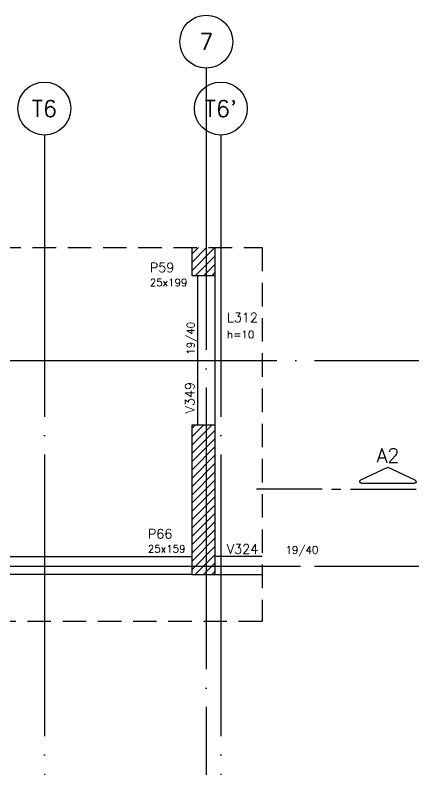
# Model space of a CAD drawing. Extents: x 0 to 6870, y 0 to 4205.
# Drawn here: x 2351 to 2781, y 2094 to 2903 of the extents above; entities that cross this region are included whole.
import ezdxf
from ezdxf.enums import TextEntityAlignment as Align

# ---------------------------------------------------------------- set-up
doc = ezdxf.new("R2010")
doc.units = 0
doc.header["$LTSCALE"] = 50
doc.header["$MEASUREMENT"] = 0
doc.linetypes.add('DASHED', pattern=[0.75, 0.5, -0.25])
doc.linetypes.add('EIXO', pattern=[6.8, 6, -0.4, 0, -0.4])
for name, color, linetype in [('F-AUX-RED', 1, 'CONTINUOUS'), ('F-CORTE-INDICAÇÃO', 4, 'CONTINUOUS'), ('F-EIXO', 12, 'EIXO'), ('F-LAJES-DIM', 2, 'CONTINUOUS'), ('F-LAJES-NOME', 4, 'CONTINUOUS'), ('F-PILARES-DIM', 172, 'CONTINUOUS'), ('F-PILARES-HACH', 174, 'CONTINUOUS'), ('F-PILARES-NOME', 170, 'CONTINUOUS'), ('F-PILARES-S', 170, 'CONTINUOUS'), ('F-TEXTO', 6, 'CONTINUOUS'), ('F-VIGAS', 3, 'CONTINUOUS'), ('F-VIGAS-DIM', 2, 'CONTINUOUS'), ('F-VIGAS-NOME', 4, 'CONTINUOUS')]:
    doc.layers.add(name, color=color, linetype=linetype)
doc.styles.add('ROMANS', font='romans.shx')
pattern_1 = [(45, (324.5, -2669), (-4.4194174, 4.4194174), [])]

# ---------------------------------------------------------------- blocks, each defined once
blk = doc.blocks.new('*U12')
at = {"layer": 'F-EIXO'}
blk.add_line((0, 0), (1131.35, 0), dxfattribs=at)
at = {"layer": 'F-EIXO', "color": 2, "linetype": 'Continuous'}
blk.add_circle((-28.21, 0), 28.21, dxfattribs=at)
at = {"layer": 'F-TEXTO', "style": 'ROMANS'}
blk.add_attdef('EIXO', text='', height=17.5, dxfattribs=at).set_placement((-28.21, 0), align=Align.MIDDLE_CENTER)
blk = doc.blocks.new('*U9')
at = {"layer": 'F-EIXO'}
blk.add_line((0, 0), (0, -681.21), dxfattribs=at)
at = {"layer": 'F-EIXO', "color": 2, "linetype": 'Continuous'}
blk.add_circle((0, 28.21), 28.21, dxfattribs=at)
at = {"layer": 'F-TEXTO', "style": 'ROMANS'}
blk.add_attdef('EIXO', text='', height=17.5, rotation=360, dxfattribs=at).set_placement((0, 28.21), align=Align.MIDDLE_CENTER)
blk = doc.blocks.new('*U10')
at = {"layer": 'F-EIXO'}
blk.add_line((0, 0), (1131.35, 0), dxfattribs=at)
at = {"layer": 'F-EIXO', "color": 2, "linetype": 'Continuous'}
blk.add_circle((-28.21, 0), 28.21, dxfattribs=at)
at = {"layer": 'F-TEXTO', "style": 'ROMANS'}
blk.add_attdef('EIXO', text='', height=17.5, dxfattribs=at).set_placement((-28.21, 0), align=Align.MIDDLE_CENTER)
blk = doc.blocks.new('*U11')
at = {"layer": 'F-EIXO'}
blk.add_line((0, 0), (0, -752.45), dxfattribs=at)
at = {"layer": 'F-EIXO', "color": 2, "linetype": 'Continuous'}
blk.add_circle((0, 28.21), 28.21, dxfattribs=at)
at = {"layer": 'F-TEXTO', "style": 'ROMANS'}
blk.add_attdef('EIXO', text='', height=17.5, rotation=360, dxfattribs=at).set_placement((0, 28.21), align=Align.MIDDLE_CENTER)
blk = doc.blocks.new('*U17')
at = {"layer": 'F-CORTE-INDICAÇÃO'}
for p, q in [((-100, 0), (-170, 0)), ((-80, 0), (-90, 0)), ((-70, 0), (0, 0))]:
    blk.add_line(p, q, dxfattribs=at)
blk.add_lwpolyline([(-112, 6, 0.802585), (-111.15, 9.81), (-140, 23.26), (-168.85, 9.81, 0.802585), (-168, 6)], format="xyb", close=True, dxfattribs=at)
at = {"layer": 'F-CORTE-INDICAÇÃO', "style": 'ROMANS'}
blk.add_attdef('CORTE', text='', height=15, dxfattribs=at).set_placement((-140, 35.76), align=Align.MIDDLE_CENTER)
at = {"layer": 'F-CORTE-INDICAÇÃO', "color": 2, "style": 'ROMANS'}
blk.add_attdef('FOLHA', text='', height=12, dxfattribs=at).set_placement((-140, -10), align=Align.MIDDLE_CENTER)

msp = doc.modelspace()

# ---------------------------------------------------------------- hatches: boundary and pattern name
at = {"layer": 'F-PILARES-HACH', "linetype": 'Continuous'}
h = msp.add_hatch(dxfattribs=at)
h.set_pattern_fill('ANSI31', color=256, scale=50, style=0)
h.set_pattern_definition(pattern_1)
h.paths.add_polyline_path([(2564, 2655), (2539, 2655), (2539, 2625.5), (2564, 2625.5)])
h = msp.add_hatch(dxfattribs=at)
h.set_pattern_fill('ANSI31', color=256, scale=50, style=0)
h.set_pattern_definition(pattern_1)
h.paths.add_polyline_path([(2539, 2307), (2564, 2307), (2564, 2466), (2539, 2466)], flags=16)

# ---------------------------------------------------------------- linework, layer by layer
at = {"layer": 'F-AUX-RED', "color": 1, "linetype": 'DASHED'}
msp.add_lwpolyline([(1769.5, 2257), (1769.5, 2655), (2614, 2655), (2614, 2257), (1769.5, 2257)], dxfattribs=at)
at = {"layer": 'F-EIXO'}
msp.add_line((1674.79, 2316), (2780.96, 2316), dxfattribs=at)
at = {"layer": 'F-PILARES-S', "linetype": 'Continuous'}
for points in [[(2539, 2625.5), (2564, 2625.5), (2564, 2655)], [(2539, 2655), (2539, 2625.5)], [(2539, 2307), (2564, 2307), (2564, 2466), (2539, 2466), (2539, 2307)]]:
    msp.add_lwpolyline(points, dxfattribs=at)
at = {"layer": 'F-VIGAS'}
for points in [[(2545, 2625.5), (2545, 2466)], [(2564, 2466), (2564, 2625.5)], [(2614, 2326), (2564, 2326)], [(2564, 2307), (2614, 2307)]]:
    msp.add_lwpolyline(points, dxfattribs=at)
at = {"layer": 'F-VIGAS', "linetype": 'Continuous'}
for points in [[(2334, 2326), (2539, 2326)], [(2539, 2307), (1819.5, 2307)]]:
    msp.add_lwpolyline(points, dxfattribs=at)

# ---------------------------------------------------------------- block references
at = {"layer": 'F-CORTE-INDICAÇÃO', "linetype": 'Continuous'}
ref = msp.add_blockref('*U17', (2608.01, 2397.99), dxfattribs=dict(at, xscale=-1))
ref.add_attrib('CORTE', 'A2', dxfattribs={"height": 15, "style": 'ROMANS'}).set_placement((2748.01, 2433.75), align=Align.MIDDLE_CENTER)
at = {"layer": 'F-EIXO', "linetype": 'Continuous'}
for name, p, values in [('*U11', (2554.5, 2846.13), {'EIXO': '7'}), ('*U9', (2382, 2774.89), {'EIXO': 'T6'}), ('*U9', (2570, 2774.89), {'EIXO': "T6'"}), ('*U10', (1649.61, 2535), {'EIXO': 'TE'}), ('*U12', (1649.61, 2316), {'EIXO': 'C'})]:
    msp.add_blockref(name, p, dxfattribs=at).add_auto_attribs(values)

# ---------------------------------------------------------------- texts
at = {"layer": 'F-LAJES-DIM', "linetype": 'Continuous', "style": 'ROMANS'}
msp.add_text('h=10', height=8, dxfattribs=at).set_placement((2576.52, 2558.61))
at = {"layer": 'F-LAJES-NOME', "linetype": 'Continuous', "style": 'ROMANS'}
msp.add_text('L312', height=10, dxfattribs=at).set_placement((2576.52, 2575.61))
at = {"layer": 'F-PILARES-DIM', "linetype": 'Continuous', "style": 'ROMANS'}
for s, p in [('25x199', (2494.3, 2613.88)), ('25x159', (2492.24, 2330.32))]:
    msp.add_text(s, height=8, dxfattribs=at).set_placement(p)
at = {"layer": 'F-PILARES-NOME', "linetype": 'Continuous', "style": 'ROMANS'}
for s, p in [('P59', (2494.3, 2628.88)), ('P66', (2492.24, 2345.32))]:
    msp.add_text(s, height=10, dxfattribs=at).set_placement(p)
at = {"layer": 'F-VIGAS-DIM', "linetype": 'Continuous', "style": 'ROMANS'}
msp.add_text('19/40', height=8, rotation=90, dxfattribs=at).set_placement((2541.88, 2541))
msp.add_text('19/40', height=8, dxfattribs=at).set_placement((2639, 2329.13))
at = {"layer": 'F-VIGAS-NOME', "linetype": 'Continuous', "style": 'ROMANS'}
msp.add_text('V349', height=10, rotation=90, dxfattribs=at).set_placement((2541.88, 2478.5))
msp.add_text('V324', height=10, dxfattribs=at).set_placement((2576.5, 2329.13))

doc.saveas('drawing.dxf')
